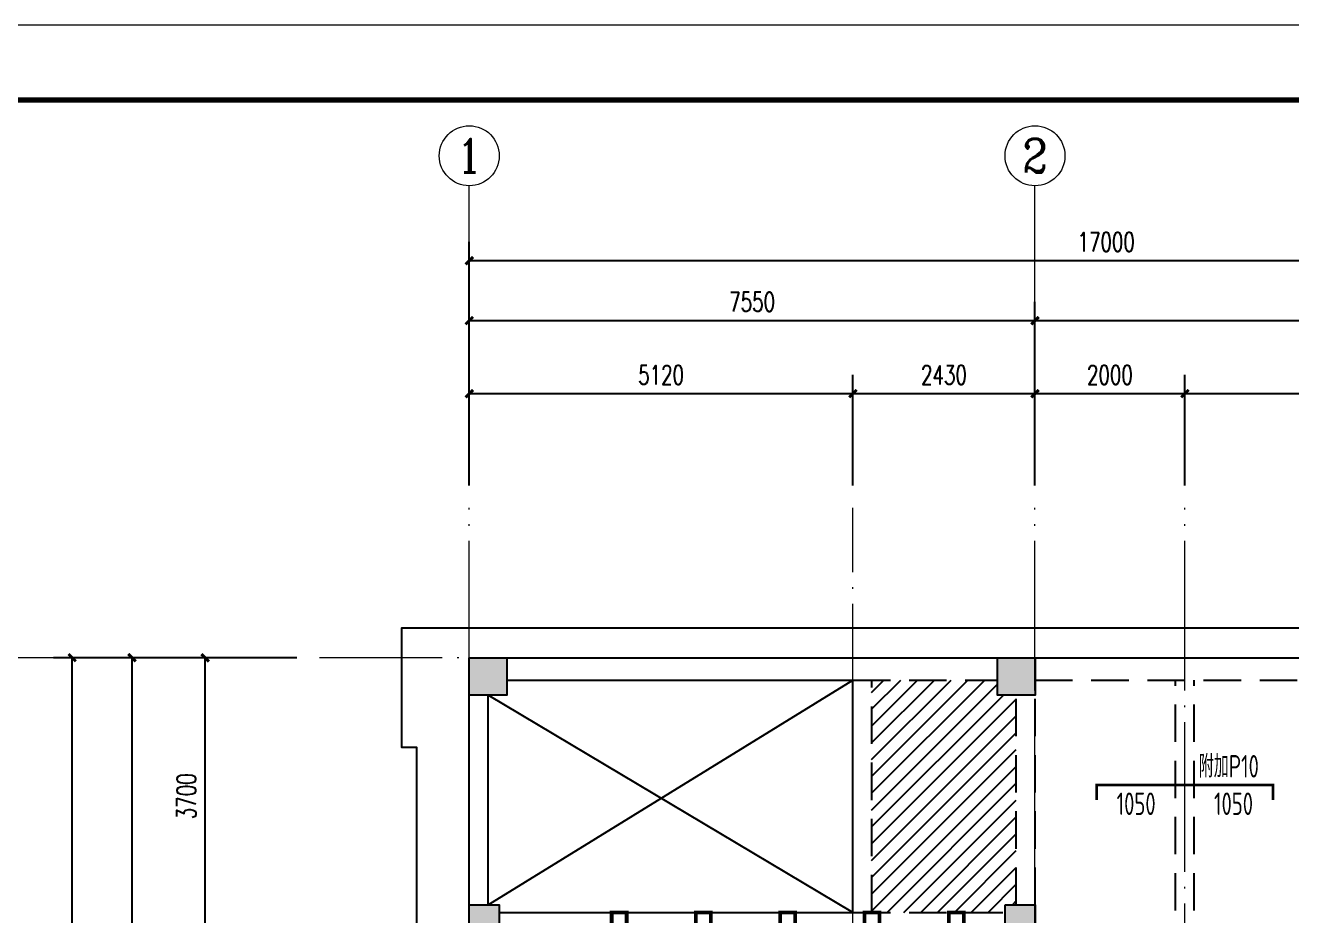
# Model space of a CAD drawing. Extents: x 3968514 to 5230306, y -516551 to -228246.
# Drawn here: x 4860663 to 4877564, y -444865 to -432979 of the extents above; entities that cross this region are included whole.
import ezdxf
from ezdxf.enums import TextEntityAlignment as Align

# ---------------------------------------------------------------- set-up
doc = ezdxf.new("R2010")
doc.units = 0
doc.header["$LTSCALE"] = 1000
doc.header["$MEASUREMENT"] = 0
for name, pattern in [('DASHED', [0.75, 0.5, -0.25]), ('DOTE', [2.42, 2, -0.2, 0.02, -0.2]), ('P_Dash1', [5, 4, -1])]:
    doc.linetypes.add(name, pattern=pattern)
for name, color, linetype, lineweight in [('AXIS', 3, 'Continuous', 15), ('AXIS_TEXT', 7, 'Continuous', 15), ('BEAM', 4, 'Continuous', 25), ('BEAM-DASHED', 4, 'P_Dash1', 25), ('COLUMN-HATCH', 251, 'Continuous', 25), ('DOTE', 1, 'DOTE', 9), ('FLOOR', 7, 'Continuous', 25), ('FLOOR-REIN-UP', 15, 'Continuous', 35), ('FLOOR-REIN-UP-DIM', 142, 'Continuous', 25), ('FLOOR-REIN-UP-TEXT', 7, 'Continuous', 25), ('FRAME', 3, 'Continuous', 18), ('PUB_DIM', 3, 'Continuous', 15)]:
    doc.layers.add(name, color=color, linetype=linetype, lineweight=lineweight)
doc.layers.add('COLUMN', color=9, linetype='Continuous')
doc.layers.add('Q◆07 新建墙填充', color=7, linetype='Continuous')
doc.styles.add('_TCH_AXIS', font='COMPLEX', dxfattribs={"bigfont": 'GBCBIG'})
doc.styles.add('_TCH_DIM_T3', font='SIMPLEX.shx', dxfattribs={"width": 0.7, "bigfont": 'GBCBIG.shx'})
doc.styles.add('COMPLEX', font='COMPLEX')
doc.styles.add('Pkpmeng', font='Pkpmeng', dxfattribs={"bigfont": 'pkpmchn'})
doc.dimstyles.new('_TCH_ARCH&&100', dxfattribs={"dimtxt": 255, "dimasz": 100, "dimexe": 250, "dimexo": 300, "dimgap": 122.5, "dimtad": 1, "dimdec": 0, "dimzin": 0, "dimdsep": 46, "dimtxsty": '_TCH_DIM_T3', "dimblk": 'ARCHTICK', "dimcen": 0.09, "dimclrt": 7, "dimazin": 2, "dimtfac": 1, "dimtdec": 0, "dimtix": 1, "dimtmove": 2, "dimatfit": 3, "dimfxl": 150, "dimtolj": 1, "dimtzin": 0, "dimarcsym": 0})

# ---------------------------------------------------------------- blocks, each defined once
blk = doc.blocks.new('sdtfesrfasa')
at = {"color": 2, "const_width": 50}
for points in [[(5744732, -429387), (5744532, -429387), (5744532, -424137), (5744732, -424137)], [(5745857, -429387), (5745657, -429387), (5745657, -424137), (5745857, -424137)], [(5746982, -429387), (5746782, -429387), (5746782, -424137), (5746982, -424137)], [(5748107, -429387), (5747907, -429387), (5747907, -424137), (5748107, -424137)], [(5749232, -429387), (5749032, -429387), (5749032, -424137), (5749232, -424137)], [(5744547, -431737), (5749232, -431737), (5749232, -429387), (5744547, -429387)], [(5744732, -437887), (5744532, -437887), (5744532, -433362), (5744732, -433362)], [(5745857, -437887), (5745657, -437887), (5745657, -433362), (5745857, -433362)], [(5746982, -437887), (5746782, -437887), (5746782, -433362), (5746982, -433362)], [(5748107, -437887), (5747907, -437887), (5747907, -433362), (5748107, -433362)], [(5749232, -437887), (5749032, -437887), (5749032, -433362), (5749232, -433362)]]:
    blk.add_lwpolyline(points, close=True, dxfattribs=at)
blk = doc.blocks.new('rfydrtysds')
at = {"layer": 'COLUMN-HATCH'}
for points in [[(5741410, -352340), (5741910, -352340), (5741910, -352840), (5741410, -352840)], [(5748460, -352340), (5748960, -352340), (5748960, -352840), (5748460, -352840)], [(5741410, -355640), (5741810, -355640), (5741810, -356040), (5741410, -356040)], [(5748560, -355640), (5748960, -355640), (5748960, -356040), (5748560, -356040)]]:
    blk.add_hatch(color=256, dxfattribs=at).paths.add_polyline_path(points, flags=0)
at = {"elevation": 0}
blk.add_lwpolyline([(5740710, -356390), (5740710, -353540), (5740510, -353540), (5740510, -351940), (5759310, -351940)], dxfattribs=at)
at = {"layer": 'BEAM'}
for p, q in [((5741910, -352340), (5748460, -352340)), ((5748960, -352340), (5757910, -352340)), ((5741910, -352640), (5746530, -352640)), ((5746530, -355740), (5746530, -352640)), ((5741410, -355640), (5741410, -352840)), ((5741660, -355640), (5741660, -352840)), ((5741810, -355740), (5746530, -355740))]:
    blk.add_line(p, q, dxfattribs=at)
at = {"layer": 'BEAM-DASHED', "linetype": 'DASHED'}
for p, q in [((5746530, -352640), (5748460, -352640)), ((5746780, -355740), (5746780, -352640)), ((5748960, -352640), (5757910, -352640)), ((5750835, -356465), (5750835, -352640)), ((5751085, -356465), (5751085, -352640)), ((5748710, -355640), (5748710, -352840)), ((5748960, -355640), (5748960, -352840)), ((5746530, -355740), (5748560, -355740))]:
    blk.add_line(p, q, dxfattribs=at)
at = {"layer": 'COLUMN'}
for points in [[(5741410, -352340), (5741910, -352340), (5741910, -352840), (5741410, -352840), (5741410, -352340)], [(5748460, -352340), (5748960, -352340), (5748960, -352840), (5748460, -352840), (5748460, -352340)], [(5741410, -355640), (5741810, -355640), (5741810, -356040), (5741410, -356040), (5741410, -355640)], [(5748560, -355640), (5748960, -355640), (5748960, -356040), (5748560, -356040), (5748560, -355640)]]:
    blk.add_lwpolyline(points, dxfattribs=at)
at = {"layer": 'FLOOR'}
for p, q in [((5741660, -355640), (5746530, -352640)), ((5746530, -355740), (5741660, -352840))]:
    blk.add_line(p, q, dxfattribs=at)
blk = doc.blocks.new('fgtdrtgsdfs')
at = {"layer": 'FLOOR-REIN-UP', "linetype": 'Continuous', "ltscale": 0.001, "const_width": 35}
blk.add_lwpolyline([(81453, 45022), (81453, 45222), (83803, 45222), (83803, 45022)], dxfattribs=at)
at = {"layer": 'FLOOR-REIN-UP-DIM', "style": 'Pkpmeng', "width": 0.7}
for p in [(81978, 44972), (83278, 44972)]:
    blk.add_text('1050', height=300, dxfattribs=at).set_placement(p, align=Align.MIDDLE_CENTER)
at = {"layer": 'FLOOR-REIN-UP-TEXT', "style": 'Pkpmeng', "width": 0.7}
blk.add_text('附加P10', height=300, dxfattribs=at).set_placement((82815, 45472), align=Align.MIDDLE_LEFT)
blk = doc.blocks.new('A$C0B803521')
at = {"layer": 'FRAME', "lineweight": 18}
blk.add_line((-15943, 93652), (-100043, 93652), dxfattribs=at)
at = {"layer": 'FRAME', "lineweight": 140}
blk.add_line((-16943, 92652), (-97543, 92652), dxfattribs=at)
blk = doc.blocks.new('_AXISO')
blk.add_circle((0, 0), 0.5)
at = {"layer": 'AXIS_TEXT', "style": 'COMPLEX', "width": 1.041667}
blk.add_attdef('A', text='', height=0.56, dxfattribs=at).set_placement((-0.25, -0.28), (0.25, -0.28), align=Align.FIT)
blk = doc.blocks.new('_ArchTick')
at = {"color": 0, "linetype": 'ByBlock', "const_width": 0.4}
blk.add_lwpolyline([(-0.5, -0.5), (0.5, 0.5)], dxfattribs=at)
blk = doc.blocks.new('*D1344')
at = {"layer": 'AXIS', "color": 0, "lineweight": -2, "transparency": 16777216}
for p, q in [((0, 2300), (0, 5550)), ((17000, 2300), (17000, 5550)), ((0, 5300), (17000, 5300))]:
    blk.add_line(p, q, dxfattribs=at)
at = {"layer": 'Defpoints', "color": 0, "transparency": 16777216}
for p in [(17000, 5300), (0, 2000), (17000, 2000)]:
    blk.add_point(p, dxfattribs=at)
at = {"layer": 'AXIS', "color": 0, "lineweight": -2, "transparency": 16777216, "xscale": 100, "yscale": 100, "zscale": 100, "rotation": 180}
blk.add_blockref('_ArchTick', (0, 5300), dxfattribs=at)
at = {"layer": 'AXIS', "color": 0, "lineweight": -2, "transparency": 16777216, "xscale": 100, "yscale": 100, "zscale": 100}
blk.add_blockref('_ArchTick', (17000, 5300), dxfattribs=at)
at = {"layer": 'AXIS', "color": 7, "transparency": 16777216, "insert": (8500, 5550), "char_height": 255, "attachment_point": 5, "style": '_TCH_DIM_T3'}
blk.add_mtext('\\A1;17000', dxfattribs=at)
blk = doc.blocks.new('*D1345')
at = {"layer": 'AXIS', "color": 0, "lineweight": -2, "transparency": 16777216}
for p, q in [((0, 2300), (0, 4750)), ((7550, 2300), (7550, 4750)), ((0, 4500), (7550, 4500))]:
    blk.add_line(p, q, dxfattribs=at)
at = {"layer": 'Defpoints', "color": 0, "transparency": 16777216}
for p in [(7550, 4500), (0, 2000), (7550, 2000)]:
    blk.add_point(p, dxfattribs=at)
at = {"layer": 'AXIS', "color": 0, "lineweight": -2, "transparency": 16777216, "xscale": 100, "yscale": 100, "zscale": 100, "rotation": 180}
blk.add_blockref('_ArchTick', (0, 4500), dxfattribs=at)
at = {"layer": 'AXIS', "color": 0, "lineweight": -2, "transparency": 16777216, "xscale": 100, "yscale": 100, "zscale": 100}
blk.add_blockref('_ArchTick', (7550, 4500), dxfattribs=at)
at = {"layer": 'AXIS', "color": 7, "transparency": 16777216, "insert": (3775, 4750), "char_height": 255, "attachment_point": 5, "style": '_TCH_DIM_T3'}
blk.add_mtext('\\A1;7550', dxfattribs=at)
blk = doc.blocks.new('*D1346')
at = {"layer": 'AXIS', "color": 0, "lineweight": -2, "transparency": 16777216}
for p, q in [((7550, 2300), (7550, 4750)), ((17000, 2300), (17000, 4750)), ((7550, 4500), (17000, 4500))]:
    blk.add_line(p, q, dxfattribs=at)
at = {"layer": 'Defpoints', "color": 0, "transparency": 16777216}
for p in [(17000, 4500), (7550, 2000), (17000, 2000)]:
    blk.add_point(p, dxfattribs=at)
at = {"layer": 'AXIS', "color": 0, "lineweight": -2, "transparency": 16777216, "xscale": 100, "yscale": 100, "zscale": 100, "rotation": 180}
blk.add_blockref('_ArchTick', (7550, 4500), dxfattribs=at)
at = {"layer": 'AXIS', "color": 0, "lineweight": -2, "transparency": 16777216, "xscale": 100, "yscale": 100, "zscale": 100}
blk.add_blockref('_ArchTick', (17000, 4500), dxfattribs=at)
at = {"layer": 'AXIS', "color": 7, "transparency": 16777216, "insert": (12275, 4750), "char_height": 255, "attachment_point": 5, "style": '_TCH_DIM_T3'}
blk.add_mtext('\\A1;9450', dxfattribs=at)
blk = doc.blocks.new('*D1353')
at = {"layer": 'AXIS', "color": 0, "lineweight": -2, "transparency": 16777216}
for p, q in [((-2300, 0), (-5550, 0)), ((-5300, -42000), (-5300, 0)), ((-2300, -42000), (-5550, -42000))]:
    blk.add_line(p, q, dxfattribs=at)
at = {"layer": 'Defpoints', "color": 0, "transparency": 16777216}
for p in [(-5300, 0), (-2000, 0), (-2000, -42000)]:
    blk.add_point(p, dxfattribs=at)
at = {"layer": 'AXIS', "color": 0, "lineweight": -2, "transparency": 16777216, "xscale": 100, "yscale": 100, "zscale": 100}
for p, rotation in [((-5300, 0), 90), ((-5300, -42000), 270)]:
    blk.add_blockref('_ArchTick', p, dxfattribs=dict(at, rotation=rotation))
at = {"layer": 'AXIS', "color": 7, "transparency": 16777216, "insert": (-5550, -21000), "char_height": 255, "attachment_point": 5, "rotation": 90, "style": '_TCH_DIM_T3'}
blk.add_mtext('\\A1;42000', dxfattribs=at)
blk = doc.blocks.new('*D1358')
at = {"layer": 'AXIS', "color": 0, "lineweight": -2, "transparency": 16777216}
for p, q in [((-2300, 0), (-4750, 0)), ((-4500, -8500), (-4500, 0)), ((-2300, -8500), (-4750, -8500))]:
    blk.add_line(p, q, dxfattribs=at)
at = {"layer": 'Defpoints', "color": 0, "transparency": 16777216}
for p in [(-4500, 0), (-2000, 0), (-2000, -8500)]:
    blk.add_point(p, dxfattribs=at)
at = {"layer": 'AXIS', "color": 0, "lineweight": -2, "transparency": 16777216, "xscale": 100, "yscale": 100, "zscale": 100}
for p, rotation in [((-4500, 0), 90), ((-4500, -8500), 270)]:
    blk.add_blockref('_ArchTick', p, dxfattribs=dict(at, rotation=rotation))
at = {"layer": 'AXIS', "color": 7, "transparency": 16777216, "insert": (-4750, -4250), "char_height": 255, "attachment_point": 5, "rotation": 90, "style": '_TCH_DIM_T3'}
blk.add_mtext('\\A1;8500', dxfattribs=at)
blk = doc.blocks.new('*D1072')
at = {"layer": 'Defpoints', "color": 0, "transparency": 16777216}
for p in [(4863063, -441421), (4864588, -441421), (4864588, -445121)]:
    blk.add_point(p, dxfattribs=at)
at = {"layer": 'PUB_DIM', "color": 0, "lineweight": -2, "transparency": 16777216}
for p, q in [((4864288, -441421), (4862813, -441421)), ((4863063, -445121), (4863063, -441421)), ((4864288, -445121), (4862813, -445121))]:
    blk.add_line(p, q, dxfattribs=at)
at = {"layer": 'PUB_DIM', "color": 0, "lineweight": -2, "transparency": 16777216, "xscale": 100, "yscale": 100, "zscale": 100}
for p, rotation in [((4863063, -441421), 90), ((4863063, -445121), 270)]:
    blk.add_blockref('_ArchTick', p, dxfattribs=dict(at, rotation=rotation))
at = {"layer": 'PUB_DIM', "color": 7, "transparency": 16777216, "insert": (4862813, -443271), "char_height": 255, "attachment_point": 5, "rotation": 90, "style": '_TCH_DIM_T3'}
blk.add_mtext('\\A1;3700', dxfattribs=at)
blk = doc.blocks.new('*D1089')
at = {"layer": 'Defpoints', "color": 0, "transparency": 16777216}
for p in [(4871708, -437896), (4866588, -439421), (4871708, -439421)]:
    blk.add_point(p, dxfattribs=at)
at = {"layer": 'PUB_DIM', "color": 0, "lineweight": -2, "transparency": 16777216}
for p, q in [((4866588, -439121), (4866588, -437646)), ((4871708, -439121), (4871708, -437646)), ((4866588, -437896), (4871708, -437896))]:
    blk.add_line(p, q, dxfattribs=at)
at = {"layer": 'PUB_DIM', "color": 0, "lineweight": -2, "transparency": 16777216, "xscale": 100, "yscale": 100, "zscale": 100, "rotation": 180}
blk.add_blockref('_ArchTick', (4866588, -437896), dxfattribs=at)
at = {"layer": 'PUB_DIM', "color": 0, "lineweight": -2, "transparency": 16777216, "xscale": 100, "yscale": 100, "zscale": 100}
blk.add_blockref('_ArchTick', (4871708, -437896), dxfattribs=at)
at = {"layer": 'PUB_DIM', "color": 7, "transparency": 16777216, "insert": (4869148, -437646), "char_height": 255, "attachment_point": 5, "style": '_TCH_DIM_T3'}
blk.add_mtext('\\A1;5120', dxfattribs=at)
blk = doc.blocks.new('*D1090')
at = {"layer": 'Defpoints', "color": 0, "transparency": 16777216}
for p in [(4874138, -437896), (4871708, -439421), (4874138, -439421)]:
    blk.add_point(p, dxfattribs=at)
at = {"layer": 'PUB_DIM', "color": 0, "lineweight": -2, "transparency": 16777216}
for p, q in [((4871708, -439121), (4871708, -437646)), ((4874138, -439121), (4874138, -437646)), ((4871708, -437896), (4874138, -437896))]:
    blk.add_line(p, q, dxfattribs=at)
at = {"layer": 'PUB_DIM', "color": 0, "lineweight": -2, "transparency": 16777216, "xscale": 100, "yscale": 100, "zscale": 100, "rotation": 180}
blk.add_blockref('_ArchTick', (4871708, -437896), dxfattribs=at)
at = {"layer": 'PUB_DIM', "color": 0, "lineweight": -2, "transparency": 16777216, "xscale": 100, "yscale": 100, "zscale": 100}
blk.add_blockref('_ArchTick', (4874138, -437896), dxfattribs=at)
at = {"layer": 'PUB_DIM', "color": 7, "transparency": 16777216, "insert": (4872923, -437646), "char_height": 255, "attachment_point": 5, "style": '_TCH_DIM_T3'}
blk.add_mtext('\\A1;2430', dxfattribs=at)
blk = doc.blocks.new('*D1091')
at = {"layer": 'Defpoints', "color": 0, "transparency": 16777216}
for p in [(4876138, -437896), (4874138, -439421), (4876138, -439421)]:
    blk.add_point(p, dxfattribs=at)
at = {"layer": 'PUB_DIM', "color": 0, "lineweight": -2, "transparency": 16777216}
for p, q in [((4874138, -439121), (4874138, -437646)), ((4876138, -439121), (4876138, -437646)), ((4874138, -437896), (4876138, -437896))]:
    blk.add_line(p, q, dxfattribs=at)
at = {"layer": 'PUB_DIM', "color": 0, "lineweight": -2, "transparency": 16777216, "xscale": 100, "yscale": 100, "zscale": 100, "rotation": 180}
blk.add_blockref('_ArchTick', (4874138, -437896), dxfattribs=at)
at = {"layer": 'PUB_DIM', "color": 0, "lineweight": -2, "transparency": 16777216, "xscale": 100, "yscale": 100, "zscale": 100}
blk.add_blockref('_ArchTick', (4876138, -437896), dxfattribs=at)
at = {"layer": 'PUB_DIM', "color": 7, "transparency": 16777216, "insert": (4875138, -437646), "char_height": 255, "attachment_point": 5, "style": '_TCH_DIM_T3'}
blk.add_mtext('\\A1;2000', dxfattribs=at)
blk = doc.blocks.new('*D1092')
at = {"layer": 'Defpoints', "color": 0, "transparency": 16777216}
for p in [(4881238, -437896), (4876138, -439421), (4881238, -439421)]:
    blk.add_point(p, dxfattribs=at)
at = {"layer": 'PUB_DIM', "color": 0, "lineweight": -2, "transparency": 16777216}
for p, q in [((4876138, -439121), (4876138, -437646)), ((4881238, -439121), (4881238, -437646)), ((4876138, -437896), (4881238, -437896))]:
    blk.add_line(p, q, dxfattribs=at)
at = {"layer": 'PUB_DIM', "color": 0, "lineweight": -2, "transparency": 16777216, "xscale": 100, "yscale": 100, "zscale": 100, "rotation": 180}
blk.add_blockref('_ArchTick', (4876138, -437896), dxfattribs=at)
at = {"layer": 'PUB_DIM', "color": 0, "lineweight": -2, "transparency": 16777216, "xscale": 100, "yscale": 100, "zscale": 100}
blk.add_blockref('_ArchTick', (4881238, -437896), dxfattribs=at)
at = {"layer": 'PUB_DIM', "color": 7, "transparency": 16777216, "insert": (4878688, -437646), "char_height": 255, "attachment_point": 5, "style": '_TCH_DIM_T3'}
blk.add_mtext('\\A1;5100', dxfattribs=at)
blk = doc.blocks.new('A$Cbcbeac01')
at = {"layer": 'AXIS'}
for p, q in [((0, 2300), (0, 6300)), ((7550, 2300), (7550, 6300)), ((-2300, 0), (-6300, 0))]:
    blk.add_line(p, q, dxfattribs=at)
at = {"layer": 'DOTE'}
for p, q in [((0, -44000), (0, 2000)), ((7550, -44000), (7550, 2000)), ((19000, 0), (-2000, 0))]:
    blk.add_line(p, q, dxfattribs=at)
at = {"layer": 'AXIS'}
ref = blk.add_blockref('_AXISO', (0, 6700), dxfattribs=dict(at, xscale=800, yscale=800, zscale=800))
ref.add_attrib('A', '1', dxfattribs={"layer": 'AXIS_TEXT', "height": 449.3, "style": '_TCH_AXIS', "width": 1.736434}).set_placement((-167.2, 6475.4), (167.2, 6475.4), align=Align.FIT)
ref = blk.add_blockref('_AXISO', (7550, 6700), dxfattribs=dict(at, xscale=800, yscale=800, zscale=800))
ref.add_attrib('A', '2', dxfattribs={"layer": 'AXIS_TEXT', "height": 451.1, "style": '_TCH_AXIS', "width": 1.103448}).set_placement((7384.1, 6474.5), (7715.9, 6474.5), align=Align.FIT)
for p1, p2, distance, picture, middle in [((0, 2000), (17000, 2000), 3300, '*D1344', (8500, 5550)), ((0, 2000), (7550, 2000), 2500, '*D1345', (3775, 4750)), ((7550, 2000), (17000, 2000), 2500, '*D1346', (12275, 4750)), ((-2000, -42000), (-2000, 0), 3300, '*D1353', (-5550, -21000)), ((-2000, -8500), (-2000, 0), 2500, '*D1358', (-4750, -4250))]:
    dim = blk.add_aligned_dim(p1=p1, p2=p2, distance=distance, dimstyle='_TCH_ARCH&&100', dxfattribs=at)
    dim.commit()
    dim.dimension.update_dxf_attribs({"geometry": picture, "text_midpoint": middle})

msp = doc.modelspace()

# ---------------------------------------------------------------- hatches: boundary and pattern name
at = {"layer": 'Q◆07 新建墙填充'}
h = msp.add_hatch(dxfattribs=at)
h.set_pattern_fill('ANSI31', color=8, scale=100)
h.set_pattern_definition([(45, (0, 0), (-112.2532015, 112.2532015), [])])
h.paths.add_polyline_path([(4873888.07665, -441920.60786), (4873638.07665, -441920.60786), (4873638.07665, -441720.60786), (4871958.07665, -441720.60786), (4871958.07665, -444820.60786), (4873738.07665, -444820.60786), (4873738.07665, -444720.60786), (4873888.07665, -444720.60786)])

# ---------------------------------------------------------------- linework, layer by layer
at = {"layer": 'DOTE'}
for p, q in [((4871708.07665, -445120.60786, -0.30417), (4871708.07665, -439420.60786, -0.30417)), ((4876138.07665, -485420.60786, -0.30417), (4876138.07665, -439420.60786, -0.30417))]:
    msp.add_line(p, q, dxfattribs=at)

# ---------------------------------------------------------------- block references
for name, p in [('A$C0B803521', (4953097.22863, -526631.20711)), ('A$Cbcbeac01', (4866588.07657, -441420.60786, -0.30417)), ('rfydrtysds', (-874821.5504, -89080.63617, -0.30417)), ('fgtdrtgsdfs', (4793509.86863, -488342.65829, -0.30417)), ('sdtfesrfasa', (-876043.69858, -20683.84442, -0.30417))]:
    msp.add_blockref(name, p)

# ---------------------------------------------------------------- dimensions: what is measured, and where the dimension line sits
at = {"layer": 'PUB_DIM'}
for p1, p2, picture, middle in [((4866588.07657, -439420.60786), (4871708.07665, -439420.60786), '*D1089', (4869148.07661, -437645.60786)), ((4871708.07665, -439420.60786), (4874138.07657, -439420.60786), '*D1090', (4872923.07661, -437645.60786)), ((4874138.07657, -439420.60786), (4876138.07665, -439420.60786), '*D1091', (4875138.07661, -437645.60786)), ((4876138.07665, -439420.60786), (4881238.07665, -439420.60786), '*D1092', (4878688.07665, -437645.60786)), ((4864588.07657, -445120.60786), (4864588.07657, -441420.60786), '*D1072', (4862813.07657, -443270.60786))]:
    dim = msp.add_aligned_dim(p1=p1, p2=p2, distance=1525, dimstyle='_TCH_ARCH&&100', dxfattribs=at)
    dim.commit()
    dim.dimension.update_dxf_attribs({"geometry": picture, "text_midpoint": middle})

doc.saveas('drawing.dxf')
